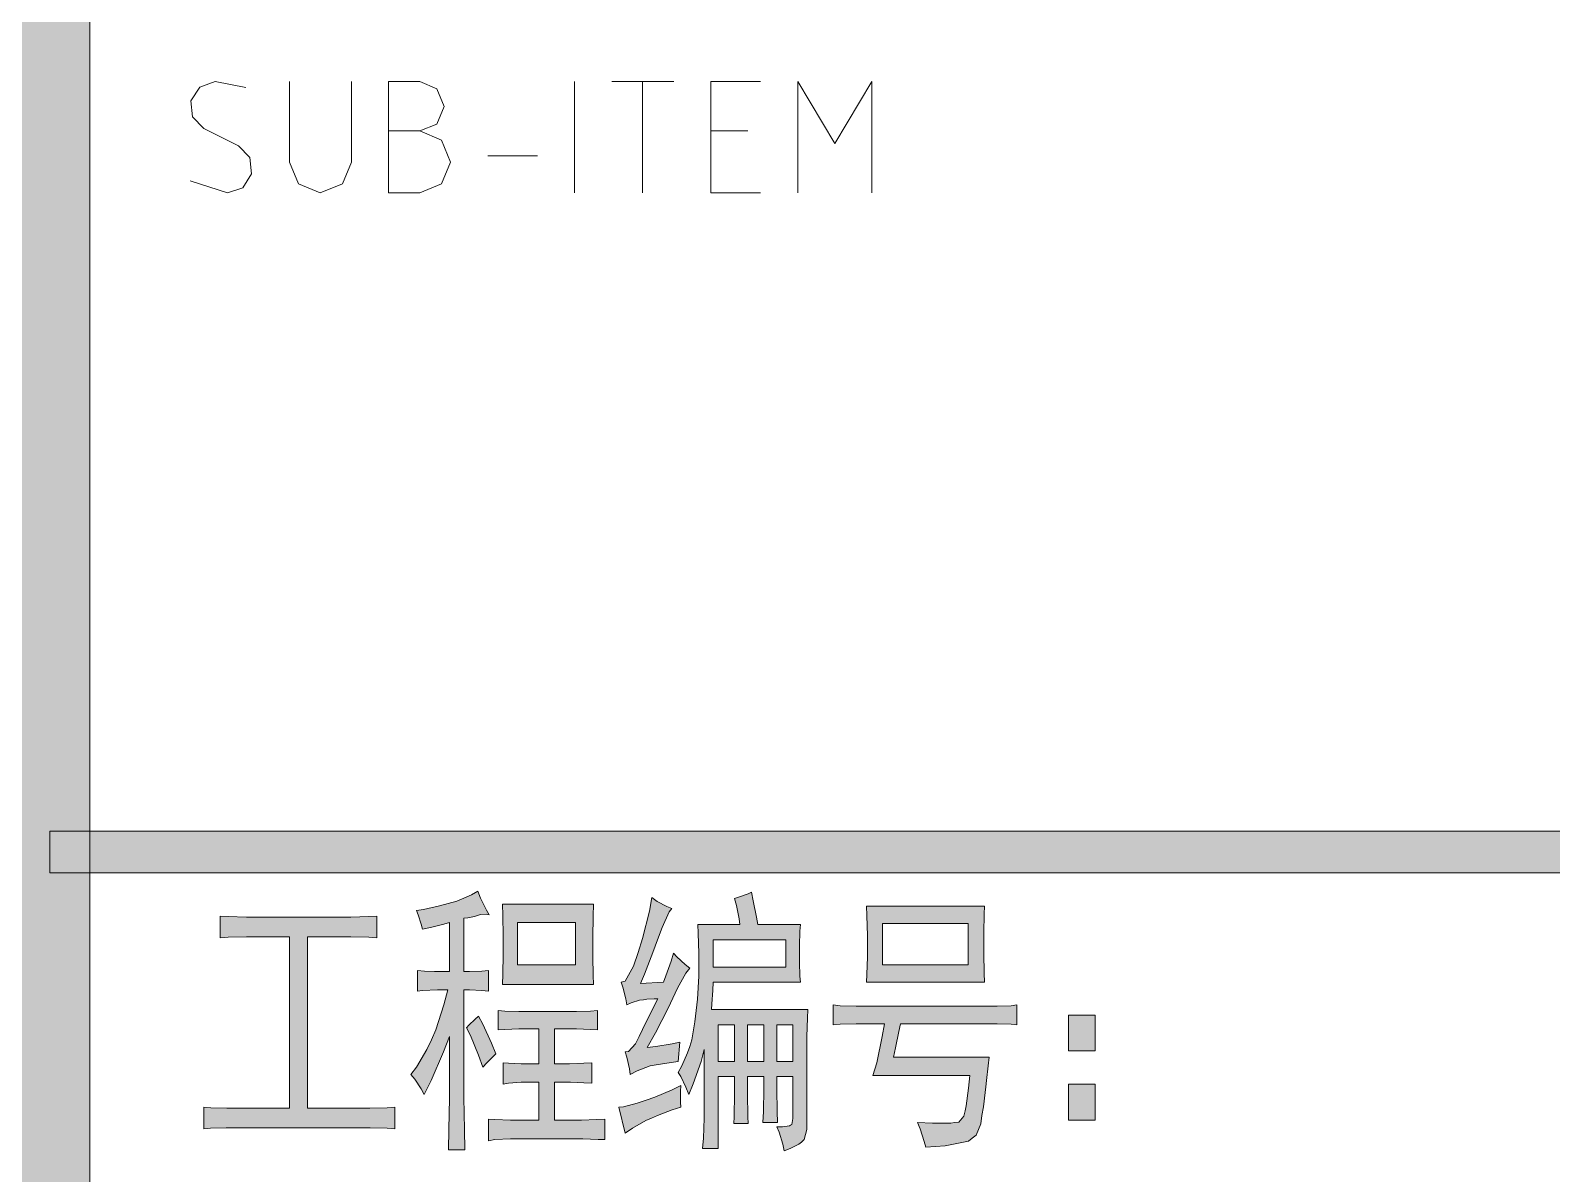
# Model space of a CAD drawing. Header units: millimetres. Extents: x 261 to 114907, y 32 to 1998430.
# Drawn here: x 107676 to 109569, y 1934315 to 1935737 of the extents above; entities that cross this region are included whole.
import ezdxf

# ---------------------------------------------------------------- set-up
doc = ezdxf.new("R2010")
doc.units = ezdxf.units.MM

msp = doc.modelspace()

# ---------------------------------------------------------------- hatches: boundary and pattern name
h = msp.add_hatch(color=0)
h.dxf.hatch_style = 2
h.paths.add_polyline_path([(107750.2, 1928333.3), (107650.3, 1928333.3), (107650.3, 1997229.2), (107750.2, 1997229.2)])
h = msp.add_hatch(color=0)
h.dxf.hatch_style = 2
h.paths.add_polyline_path([(113706.8, 1934740.6), (113706.8, 1934688.9), (107700.3, 1934688.9), (107700.3, 1934740.6)])
h = msp.add_hatch(color=0)
h.dxf.hatch_style = 2
h.paths.add_polyline_path([(108156.6, 1934641.9), (108165.2, 1934643.2), (108185, 1934647.5), (108195.8, 1934650.5), (108206.6, 1934653.6), (108225.1, 1934661.3), (108232.9, 1934666.1), (108236.3, 1934657.4), (108243.6, 1934642.4), (108247.1, 1934636.3), (108243.6, 1934637.2), (108236.3, 1934636.8), (108232.4, 1934635.5), (108228.6, 1934634.6), (108220.4, 1934632.9), (108215.6, 1934632.4), (108215.6, 1934566.1), (108222.5, 1934566.1), (108238, 1934566.5), (108246.2, 1934567.4), (108246.2, 1934541.5), (108238, 1934542.4), (108222.5, 1934543.2), (108215.6, 1934543.2), (108215.6, 1934424.3), (108215.6, 1934409.2), (108216.1, 1934369.2), (108216.5, 1934344.2), (108196.2, 1934344.2), (108196.7, 1934369.2), (108197.5, 1934408.4), (108197.5, 1934422.6), (108197.5, 1934485.1), (108190.2, 1934466.1), (108174.7, 1934430.3), (108166.1, 1934413.1), (108162.2, 1934420), (108154.4, 1934432.1), (108149.7, 1934437.7), (108156.6, 1934447.1), (108169.5, 1934468.7), (108175.1, 1934480.8), (108180.7, 1934493.3), (108190.6, 1934524.3), (108195.4, 1934543.2), (108182.5, 1934543.2), (108163.9, 1934542.4), (108157.9, 1934541.5), (108157.9, 1934567.4), (108166.5, 1934566.5), (108179, 1934566.1), (108183.3, 1934566.1), (108197.5, 1934566.1), (108197.5, 1934626.8), (108190.6, 1934624.7), (108173.8, 1934620.8), (108163.9, 1934618.7), (108162.2, 1934624.7), (108158.8, 1934636.3)])
h = msp.add_hatch(color=0)
h.paths.add_polyline_path([(108376.8, 1934649.7), (108376.4, 1934635), (108375.9, 1934607.9), (108375.9, 1934595.8), (108375.9, 1934584.2), (108376.4, 1934561.3), (108376.8, 1934549.7), (108263.5, 1934549.7), (108263.9, 1934562.6), (108264.3, 1934587.2), (108264.3, 1934598.4), (108264.3, 1934610), (108263.9, 1934635.5), (108263.5, 1934649.7)])
h.paths.add_polyline_path([(108354.4, 1934574.3), (108354.4, 1934626.8), (108282.4, 1934626.8), (108282.4, 1934574.3)])
h = msp.add_hatch(color=0)
h.dxf.hatch_style = 2
h.paths.add_polyline_path([(108474.2, 1934644.5), (108471.2, 1934640.2), (108462.1, 1934620.8), (108456.5, 1934605.3), (108450.5, 1934589.8), (108440.1, 1934562.6), (108435.4, 1934551), (108463.8, 1934552.7), (108466.9, 1934560.5), (108473.3, 1934579), (108476.3, 1934588.9), (108480.7, 1934584.2), (108491, 1934574.7), (108496.6, 1934570), (108491.9, 1934563.9), (108481.5, 1934545.4), (108475.5, 1934532.9), (108469.9, 1934520.4), (108453.9, 1934489.8), (108443.6, 1934471.3), (108454.4, 1934472.6), (108474.6, 1934476), (108484.1, 1934478.2), (108482.4, 1934454), (108476.3, 1934453.2), (108462.6, 1934451), (108454.8, 1934449.7), (108447.5, 1934448.4), (108431.1, 1934442.4), (108422.5, 1934437.7), (108421.6, 1934445), (108418.2, 1934459.2), (108416.4, 1934466.1), (108420.3, 1934466.5), (108428.9, 1934476), (108433.7, 1934485.1), (108438, 1934493.7), (108449.6, 1934517.4), (108457, 1934532), (108452.2, 1934532), (108443.2, 1934531.6), (108438.9, 1934530.7), (108434.1, 1934530.3), (108423.8, 1934526.9), (108418.2, 1934524.3), (108416.9, 1934532), (108413.4, 1934546.3), (108411.3, 1934552.7), (108416.4, 1934554), (108426.8, 1934572.5), (108432.4, 1934589.8), (108438, 1934607), (108446.6, 1934641.1), (108449.6, 1934657.9), (108456.1, 1934653.1), (108468.2, 1934646.7)])
h = msp.add_hatch(color=0)
h.paths.add_polyline_path([(108573.3, 1934664.8), (108575.5, 1934654), (108579.8, 1934633.7), (108581.5, 1934624.3), (108634.5, 1934624.3), (108633.6, 1934616.1), (108633.2, 1934598), (108633.2, 1934587.6), (108633.2, 1934577.7), (108633.6, 1934560), (108634.5, 1934552.7), (108525.9, 1934552.7), (108525.5, 1934542.4), (108524.2, 1934525.6), (108523.7, 1934518.7), (108643.5, 1934518.7), (108643.1, 1934507.9), (108642.2, 1934485.1), (108642.2, 1934472.6), (108642.2, 1934379.5), (108642.2, 1934369.2), (108639.2, 1934356.7), (108635.8, 1934353.6), (108632.3, 1934351.1), (108621.6, 1934345.9), (108614.2, 1934342.9), (108612.5, 1934351.1), (108607.8, 1934366.1), (108604.8, 1934372.6), (108612.1, 1934372.6), (108620.7, 1934373.9), (108622, 1934374.8), (108623.7, 1934375.6), (108625, 1934382.9), (108625, 1934389), (108625, 1934435.1), (108604.8, 1934435.1), (108604.8, 1934420), (108605.6, 1934391.6), (108606, 1934378.2), (108587.5, 1934378.2), (108588.4, 1934391.6), (108588.8, 1934420), (108588.8, 1934435.1), (108568.6, 1934435.1), (108568.6, 1934414), (108569, 1934385.1), (108569.4, 1934376.9), (108551.3, 1934376.9), (108551.8, 1934385.1), (108552.2, 1934414), (108552.2, 1934435.1), (108531.9, 1934435.1), (108531.9, 1934345.9), (108512.5, 1934345.9), (108513.8, 1934358.4), (108514.7, 1934383.4), (108514.7, 1934395.9), (108514.7, 1934468.7), (108510.8, 1934454), (108500.9, 1934426), (108495.3, 1934413.1), (108491.9, 1934422.2), (108485.4, 1934435.5), (108482.4, 1934440.3), (108486.7, 1934448.4), (108494, 1934464.8), (108496.6, 1934472.6), (108499.2, 1934480.8), (108503.1, 1934503.2), (108504.4, 1934517.4), (108506.1, 1934531.6), (108507.8, 1934560), (108507.8, 1934574.3), (108507.8, 1934588.5), (108506.9, 1934613.5), (108506.5, 1934624.3), (108559.1, 1934624.3), (108558.2, 1934631.6), (108554.8, 1934648), (108552.2, 1934656.6), (108558.6, 1934658.7), (108569.4, 1934662.6)])
h.paths.add_polyline_path([(108616, 1934571.3), (108616, 1934605.3), (108525.9, 1934605.3), (108525.9, 1934571.3)])
h.paths.add_polyline_path([(108588.8, 1934454), (108588.8, 1934499.7), (108568.6, 1934499.7), (108568.6, 1934454)])
h.paths.add_polyline_path([(108625, 1934454), (108625, 1934499.7), (108604.8, 1934499.7), (108604.8, 1934454)])
h.paths.add_polyline_path([(108552.2, 1934454), (108552.2, 1934499.7), (108531.9, 1934499.7), (108531.9, 1934454)])
h = msp.add_hatch(color=0)
h.dxf.hatch_style = 2
h.paths.add_polyline_path([(108062.7, 1934633.7), (108074.7, 1934633.7), (108097.1, 1934634.2), (108107, 1934635), (108107, 1934607.9), (108097.1, 1934608.7), (108074.7, 1934609.2), (108062.7, 1934609.2), (108020.9, 1934609.2), (108020.9, 1934395.9), (108086.8, 1934395.9), (108098.4, 1934395.9), (108120, 1934396.3), (108129.5, 1934397.2), (108129.5, 1934370), (108120, 1934370.9), (108098.9, 1934371.3), (108087.7, 1934371.3), (107930.8, 1934371.3), (107919.6, 1934371.3), (107900.2, 1934370.9), (107892, 1934370), (107892, 1934397.2), (107900.6, 1934396.3), (107920.5, 1934395.9), (107931.7, 1934395.9), (107998.5, 1934395.9), (107998.5, 1934609.2), (107957.9, 1934609.2), (107945, 1934609.2), (107922.2, 1934608.7), (107912.3, 1934607.9), (107912.3, 1934635), (107922.2, 1934634.2), (107945, 1934633.7), (107957.9, 1934633.7)])
h = msp.add_hatch(color=0)
h.paths.add_polyline_path([(108863.3, 1934647.1), (108862.9, 1934637.2), (108862.4, 1934613.9), (108862.4, 1934601), (108862.4, 1934588.5), (108862.9, 1934563.9), (108863.3, 1934552.7), (108716.4, 1934552.7), (108716.8, 1934562.2), (108717.7, 1934584.2), (108717.7, 1934597.1), (108717.7, 1934610.5), (108716.8, 1934635.5), (108716.4, 1934647.1)])
h.paths.add_polyline_path([(108843.1, 1934574.3), (108843.1, 1934625.5), (108736.6, 1934625.5), (108736.6, 1934574.3)])
h = msp.add_hatch(color=0)
h.dxf.hatch_style = 2
h.paths.add_polyline_path([(108347.5, 1934516.1), (108355.7, 1934516.1), (108372.9, 1934516.5), (108382, 1934517.4), (108382, 1934493.3), (108372.9, 1934493.7), (108355.7, 1934494.5), (108347.5, 1934494.5), (108328.1, 1934494.5), (108328.1, 1934451), (108339.3, 1934451), (108347.1, 1934451), (108364.7, 1934451.9), (108374.6, 1934452.3), (108374.6, 1934426.9), (108364.7, 1934427.3), (108348.4, 1934428.2), (108342.3, 1934428.2), (108328.1, 1934428.2), (108328.1, 1934380.8), (108352.7, 1934380.8), (108361.7, 1934380.8), (108380.7, 1934381.6), (108391, 1934382.1), (108391, 1934356.7), (108382.8, 1934357.1), (108363.4, 1934357.9), (108352.7, 1934357.9), (108284.6, 1934357.9), (108273.4, 1934357.9), (108254, 1934356.7), (108246.2, 1934355.4), (108246.2, 1934382.1), (108254, 1934381.6), (108273.4, 1934380.8), (108284.6, 1934380.8), (108308.7, 1934380.8), (108308.7, 1934428.2), (108294.5, 1934428.2), (108286.7, 1934428.2), (108271.2, 1934426.9), (108264.3, 1934425.6), (108264.3, 1934452.3), (108271.2, 1934451.9), (108286.7, 1934451), (108294.5, 1934451), (108308.7, 1934451), (108308.7, 1934494.5), (108292.8, 1934494.5), (108283.7, 1934494.5), (108266.5, 1934493.7), (108258.3, 1934493.3), (108258.3, 1934517.4), (108266.5, 1934516.5), (108283.7, 1934516.1), (108292.8, 1934516.1)])
h = msp.add_hatch(color=0)
h.dxf.hatch_style = 2
h.paths.add_polyline_path([(108869.3, 1934523), (108879.2, 1934523), (108896.5, 1934523.4), (108903.8, 1934524.3), (108903.8, 1934499.7), (108896.5, 1934500.6), (108879.2, 1934501), (108869.3, 1934501), (108759, 1934501), (108756.9, 1934491.5), (108752.6, 1934470.8), (108750, 1934459.2), (108869.3, 1934459.2), (108868, 1934448.4), (108865.9, 1934430.3), (108865, 1934422.6), (108864.2, 1934415.3), (108862, 1934397.6), (108860.3, 1934386.8), (108859, 1934376.5), (108853, 1934362.3), (108848.2, 1934358.4), (108843.5, 1934354.9), (108814.6, 1934348.9), (108790.5, 1934347.2), (108788.3, 1934354.5), (108783.2, 1934370), (108780.1, 1934378.2), (108798.7, 1934377.3), (108821.5, 1934377.3), (108826.2, 1934378.2), (108831.4, 1934378.6), (108837.5, 1934386), (108839.2, 1934392.4), (108840.5, 1934398.9), (108843.5, 1934420.9), (108845.2, 1934436.4), (108724.6, 1934436.4), (108729.3, 1934452.3), (108736.2, 1934485.1), (108738.8, 1934501), (108714.2, 1934501), (108703.9, 1934501), (108684, 1934500.6), (108675, 1934499.7), (108675, 1934524.3), (108684, 1934523.4), (108703.9, 1934523), (108714.2, 1934523)])
h = msp.add_hatch(color=0)
h.dxf.hatch_style = 2
h.paths.add_polyline_path([(108233.7, 1934510.5), (108238.9, 1934500.6), (108249.7, 1934476.9), (108255.3, 1934463.5), (108252.3, 1934460.5), (108244.1, 1934452.3), (108238.9, 1934447.1), (108233.7, 1934461.8), (108223.8, 1934486.4), (108218.7, 1934495.8), (108221.7, 1934499.3), (108229.4, 1934506.6)])
h = msp.add_hatch(color=0)
h.dxf.hatch_style = 2
h.paths.add_polyline_path([(108968, 1934511.8), (109001.2, 1934511.8), (109001.2, 1934467.4), (108968, 1934467.4)])
h = msp.add_hatch(color=0)
h.dxf.hatch_style = 2
h.paths.add_polyline_path([(108485.4, 1934424.3), (108485, 1934416.6), (108485, 1934403.2), (108485.4, 1934397.2), (108474.6, 1934393.7), (108456.5, 1934386.8), (108449.2, 1934383.4), (108441.9, 1934380.4), (108425.5, 1934370.9), (108416.4, 1934364.8), (108408.3, 1934397.2), (108414.3, 1934397.6), (108431.1, 1934402.3), (108442.3, 1934405.8), (108453.1, 1934409.7), (108474.6, 1934418.7)])
h = msp.add_hatch(color=0)
h.dxf.hatch_style = 2
h.paths.add_polyline_path([(108968, 1934425.6), (109001.2, 1934425.6), (109001.2, 1934380.8), (108968, 1934380.8)])

# ---------------------------------------------------------------- linework, layer by layer
at = {"color": 0, "lineweight": 0}
for points in [[(107750.2, 1928333.3), (107650.3, 1928333.3), (107650.3, 1997229.2), (107750.2, 1997229.2)], [(113706.8, 1934740.6), (113706.8, 1934688.9), (107700.3, 1934688.9), (107700.3, 1934740.6)], [(108156.6, 1934641.9), (108165.2, 1934643.2), (108185, 1934647.5), (108195.8, 1934650.5), (108206.6, 1934653.6), (108225.1, 1934661.3), (108232.9, 1934666.1), (108236.3, 1934657.4), (108243.6, 1934642.4), (108247.1, 1934636.3), (108243.6, 1934637.2), (108236.3, 1934636.8), (108232.4, 1934635.5), (108228.6, 1934634.6), (108220.4, 1934632.9), (108215.6, 1934632.4), (108215.6, 1934566.1), (108222.5, 1934566.1), (108238, 1934566.5), (108246.2, 1934567.4), (108246.2, 1934541.5), (108238, 1934542.4), (108222.5, 1934543.2), (108215.6, 1934543.2), (108215.6, 1934424.3), (108215.6, 1934409.2), (108216.1, 1934369.2), (108216.5, 1934344.2), (108196.2, 1934344.2), (108196.7, 1934369.2), (108197.5, 1934408.4), (108197.5, 1934422.6), (108197.5, 1934485.1), (108190.2, 1934466.1), (108174.7, 1934430.3), (108166.1, 1934413.1), (108162.2, 1934420), (108154.4, 1934432.1), (108149.7, 1934437.7), (108156.6, 1934447.1), (108169.5, 1934468.7), (108175.1, 1934480.8), (108180.7, 1934493.3), (108190.6, 1934524.3), (108195.4, 1934543.2), (108182.5, 1934543.2), (108163.9, 1934542.4), (108157.9, 1934541.5), (108157.9, 1934567.4), (108166.5, 1934566.5), (108179, 1934566.1), (108183.3, 1934566.1), (108197.5, 1934566.1), (108197.5, 1934626.8), (108190.6, 1934624.7), (108173.8, 1934620.8), (108163.9, 1934618.7), (108162.2, 1934624.7), (108158.8, 1934636.3)], [(108376.8, 1934649.7), (108376.4, 1934635), (108375.9, 1934607.9), (108375.9, 1934595.8), (108375.9, 1934584.2), (108376.4, 1934561.3), (108376.8, 1934549.7), (108263.5, 1934549.7), (108263.9, 1934562.6), (108264.3, 1934587.2), (108264.3, 1934598.4), (108264.3, 1934610), (108263.9, 1934635.5), (108263.5, 1934649.7)], [(108474.2, 1934644.5), (108471.2, 1934640.2), (108462.1, 1934620.8), (108456.5, 1934605.3), (108450.5, 1934589.8), (108440.1, 1934562.6), (108435.4, 1934551), (108463.8, 1934552.7), (108466.9, 1934560.5), (108473.3, 1934579), (108476.3, 1934588.9), (108480.7, 1934584.2), (108491, 1934574.7), (108496.6, 1934570), (108491.9, 1934563.9), (108481.5, 1934545.4), (108475.5, 1934532.9), (108469.9, 1934520.4), (108453.9, 1934489.8), (108443.6, 1934471.3), (108454.4, 1934472.6), (108474.6, 1934476), (108484.1, 1934478.2), (108482.4, 1934454), (108476.3, 1934453.2), (108462.6, 1934451), (108454.8, 1934449.7), (108447.5, 1934448.4), (108431.1, 1934442.4), (108422.5, 1934437.7), (108421.6, 1934445), (108418.2, 1934459.2), (108416.4, 1934466.1), (108420.3, 1934466.5), (108428.9, 1934476), (108433.7, 1934485.1), (108438, 1934493.7), (108449.6, 1934517.4), (108457, 1934532), (108452.2, 1934532), (108443.2, 1934531.6), (108438.9, 1934530.7), (108434.1, 1934530.3), (108423.8, 1934526.9), (108418.2, 1934524.3), (108416.9, 1934532), (108413.4, 1934546.3), (108411.3, 1934552.7), (108416.4, 1934554), (108426.8, 1934572.5), (108432.4, 1934589.8), (108438, 1934607), (108446.6, 1934641.1), (108449.6, 1934657.9), (108456.1, 1934653.1), (108468.2, 1934646.7)], [(108573.3, 1934664.8), (108575.5, 1934654), (108579.8, 1934633.7), (108581.5, 1934624.3), (108634.5, 1934624.3), (108633.6, 1934616.1), (108633.2, 1934598), (108633.2, 1934587.6), (108633.2, 1934577.7), (108633.6, 1934560), (108634.5, 1934552.7), (108525.9, 1934552.7), (108525.5, 1934542.4), (108524.2, 1934525.6), (108523.7, 1934518.7), (108643.5, 1934518.7), (108643.1, 1934507.9), (108642.2, 1934485.1), (108642.2, 1934472.6), (108642.2, 1934379.5), (108642.2, 1934369.2), (108639.2, 1934356.7), (108635.8, 1934353.6), (108632.3, 1934351.1), (108621.6, 1934345.9), (108614.2, 1934342.9), (108612.5, 1934351.1), (108607.8, 1934366.1), (108604.8, 1934372.6), (108612.1, 1934372.6), (108620.7, 1934373.9), (108622, 1934374.8), (108623.7, 1934375.6), (108625, 1934382.9), (108625, 1934389), (108625, 1934435.1), (108604.8, 1934435.1), (108604.8, 1934420), (108605.6, 1934391.6), (108606, 1934378.2), (108587.5, 1934378.2), (108588.4, 1934391.6), (108588.8, 1934420), (108588.8, 1934435.1), (108568.6, 1934435.1), (108568.6, 1934414), (108569, 1934385.1), (108569.4, 1934376.9), (108551.3, 1934376.9), (108551.8, 1934385.1), (108552.2, 1934414), (108552.2, 1934435.1), (108531.9, 1934435.1), (108531.9, 1934345.9), (108512.5, 1934345.9), (108513.8, 1934358.4), (108514.7, 1934383.4), (108514.7, 1934395.9), (108514.7, 1934468.7), (108510.8, 1934454), (108500.9, 1934426), (108495.3, 1934413.1), (108491.9, 1934422.2), (108485.4, 1934435.5), (108482.4, 1934440.3), (108486.7, 1934448.4), (108494, 1934464.8), (108496.6, 1934472.6), (108499.2, 1934480.8), (108503.1, 1934503.2), (108504.4, 1934517.4), (108506.1, 1934531.6), (108507.8, 1934560), (108507.8, 1934574.3), (108507.8, 1934588.5), (108506.9, 1934613.5), (108506.5, 1934624.3), (108559.1, 1934624.3), (108558.2, 1934631.6), (108554.8, 1934648), (108552.2, 1934656.6), (108558.6, 1934658.7), (108569.4, 1934662.6)], [(108062.7, 1934633.7), (108074.7, 1934633.7), (108097.1, 1934634.2), (108107, 1934635), (108107, 1934607.9), (108097.1, 1934608.7), (108074.7, 1934609.2), (108062.7, 1934609.2), (108020.9, 1934609.2), (108020.9, 1934395.9), (108086.8, 1934395.9), (108098.4, 1934395.9), (108120, 1934396.3), (108129.5, 1934397.2), (108129.5, 1934370), (108120, 1934370.9), (108098.9, 1934371.3), (108087.7, 1934371.3), (107930.8, 1934371.3), (107919.6, 1934371.3), (107900.2, 1934370.9), (107892, 1934370), (107892, 1934397.2), (107900.6, 1934396.3), (107920.5, 1934395.9), (107931.7, 1934395.9), (107998.5, 1934395.9), (107998.5, 1934609.2), (107957.9, 1934609.2), (107945, 1934609.2), (107922.2, 1934608.7), (107912.3, 1934607.9), (107912.3, 1934635), (107922.2, 1934634.2), (107945, 1934633.7), (107957.9, 1934633.7)], [(108863.3, 1934647.1), (108862.9, 1934637.2), (108862.4, 1934613.9), (108862.4, 1934601), (108862.4, 1934588.5), (108862.9, 1934563.9), (108863.3, 1934552.7), (108716.4, 1934552.7), (108716.8, 1934562.2), (108717.7, 1934584.2), (108717.7, 1934597.1), (108717.7, 1934610.5), (108716.8, 1934635.5), (108716.4, 1934647.1)], [(108354.4, 1934574.3), (108354.4, 1934626.8), (108282.4, 1934626.8), (108282.4, 1934574.3)], [(108843.1, 1934574.3), (108843.1, 1934625.5), (108736.6, 1934625.5), (108736.6, 1934574.3)], [(108616, 1934571.3), (108616, 1934605.3), (108525.9, 1934605.3), (108525.9, 1934571.3)], [(108347.5, 1934516.1), (108355.7, 1934516.1), (108372.9, 1934516.5), (108382, 1934517.4), (108382, 1934493.3), (108372.9, 1934493.7), (108355.7, 1934494.5), (108347.5, 1934494.5), (108328.1, 1934494.5), (108328.1, 1934451), (108339.3, 1934451), (108347.1, 1934451), (108364.7, 1934451.9), (108374.6, 1934452.3), (108374.6, 1934426.9), (108364.7, 1934427.3), (108348.4, 1934428.2), (108342.3, 1934428.2), (108328.1, 1934428.2), (108328.1, 1934380.8), (108352.7, 1934380.8), (108361.7, 1934380.8), (108380.7, 1934381.6), (108391, 1934382.1), (108391, 1934356.7), (108382.8, 1934357.1), (108363.4, 1934357.9), (108352.7, 1934357.9), (108284.6, 1934357.9), (108273.4, 1934357.9), (108254, 1934356.7), (108246.2, 1934355.4), (108246.2, 1934382.1), (108254, 1934381.6), (108273.4, 1934380.8), (108284.6, 1934380.8), (108308.7, 1934380.8), (108308.7, 1934428.2), (108294.5, 1934428.2), (108286.7, 1934428.2), (108271.2, 1934426.9), (108264.3, 1934425.6), (108264.3, 1934452.3), (108271.2, 1934451.9), (108286.7, 1934451), (108294.5, 1934451), (108308.7, 1934451), (108308.7, 1934494.5), (108292.8, 1934494.5), (108283.7, 1934494.5), (108266.5, 1934493.7), (108258.3, 1934493.3), (108258.3, 1934517.4), (108266.5, 1934516.5), (108283.7, 1934516.1), (108292.8, 1934516.1)], [(108869.3, 1934523), (108879.2, 1934523), (108896.5, 1934523.4), (108903.8, 1934524.3), (108903.8, 1934499.7), (108896.5, 1934500.6), (108879.2, 1934501), (108869.3, 1934501), (108759, 1934501), (108756.9, 1934491.5), (108752.6, 1934470.8), (108750, 1934459.2), (108869.3, 1934459.2), (108868, 1934448.4), (108865.9, 1934430.3), (108865, 1934422.6), (108864.2, 1934415.3), (108862, 1934397.6), (108860.3, 1934386.8), (108859, 1934376.5), (108853, 1934362.3), (108848.2, 1934358.4), (108843.5, 1934354.9), (108814.6, 1934348.9), (108790.5, 1934347.2), (108788.3, 1934354.5), (108783.2, 1934370), (108780.1, 1934378.2), (108798.7, 1934377.3), (108821.5, 1934377.3), (108826.2, 1934378.2), (108831.4, 1934378.6), (108837.5, 1934386), (108839.2, 1934392.4), (108840.5, 1934398.9), (108843.5, 1934420.9), (108845.2, 1934436.4), (108724.6, 1934436.4), (108729.3, 1934452.3), (108736.2, 1934485.1), (108738.8, 1934501), (108714.2, 1934501), (108703.9, 1934501), (108684, 1934500.6), (108675, 1934499.7), (108675, 1934524.3), (108684, 1934523.4), (108703.9, 1934523), (108714.2, 1934523)], [(108233.7, 1934510.5), (108238.9, 1934500.6), (108249.7, 1934476.9), (108255.3, 1934463.5), (108252.3, 1934460.5), (108244.1, 1934452.3), (108238.9, 1934447.1), (108233.7, 1934461.8), (108223.8, 1934486.4), (108218.7, 1934495.8), (108221.7, 1934499.3), (108229.4, 1934506.6)], [(108552.2, 1934454), (108552.2, 1934499.7), (108531.9, 1934499.7), (108531.9, 1934454)], [(108588.8, 1934454), (108588.8, 1934499.7), (108568.6, 1934499.7), (108568.6, 1934454)], [(108625, 1934454), (108625, 1934499.7), (108604.8, 1934499.7), (108604.8, 1934454)], [(108968, 1934511.8), (109001.2, 1934511.8), (109001.2, 1934467.4), (108968, 1934467.4)], [(108485.4, 1934424.3), (108485, 1934416.6), (108485, 1934403.2), (108485.4, 1934397.2), (108474.6, 1934393.7), (108456.5, 1934386.8), (108449.2, 1934383.4), (108441.9, 1934380.4), (108425.5, 1934370.9), (108416.4, 1934364.8), (108408.3, 1934397.2), (108414.3, 1934397.6), (108431.1, 1934402.3), (108442.3, 1934405.8), (108453.1, 1934409.7), (108474.6, 1934418.7)], [(108968, 1934425.6), (109001.2, 1934425.6), (109001.2, 1934380.8), (108968, 1934380.8)]]:
    msp.add_lwpolyline(points, close=True, dxfattribs=at)
for points in [[(107944.2, 1935665.8), (107905.8, 1935673.5), (107886.8, 1935666.6), (107875.6, 1935649.4), (107877.8, 1935629.6), (107892, 1935614.9)], [(107998.5, 1935673.5), (107998.5, 1935573.1)], [(108075.6, 1935573.1), (108075.6, 1935673.5)], [(108160.5, 1935673.5), (108121.7, 1935673.5), (108121.7, 1935534.8)], [(108160.5, 1935534.8), (108187.6, 1935546), (108198.8, 1935573.1), (108187.6, 1935600.3), (108160.5, 1935611.9), (108182, 1935620.5), (108191.1, 1935642.5), (108182, 1935664.5), (108160.5, 1935673.5)], [(108353.1, 1935534.8), (108353.1, 1935673.5)], [(108399.6, 1935673.5), (108476.8, 1935673.5)], [(108438, 1935534.8), (108438, 1935673.5)], [(108584.5, 1935534.8), (108522.9, 1935534.8), (108522.9, 1935673.5), (108584.5, 1935673.5)], [(108631, 1935534.8), (108631, 1935673.5), (108677.1, 1935596.4), (108723.3, 1935673.5), (108723.3, 1935534.8)], [(107892, 1935614.9), (107935.1, 1935593.4)], [(108160.5, 1935611.9), (108121.7, 1935611.9)], [(108569, 1935611.9), (108522.9, 1935611.9)], [(107921.3, 1935534.8), (107940.3, 1935541.2), (107951.1, 1935558.5), (107949.3, 1935578.7), (107935.1, 1935593.4)], [(108245.4, 1935580.9), (108307, 1935580.9)], [(107998.5, 1935573.1), (108009.7, 1935546), (108036.8, 1935534.8), (108064.4, 1935546), (108075.6, 1935573.1)], [(107874.8, 1935549.9), (107921.3, 1935534.8)], [(108121.7, 1935534.8), (108160.5, 1935534.8)]]:
    msp.add_lwpolyline(points, dxfattribs=at)

doc.saveas('drawing.dxf')
